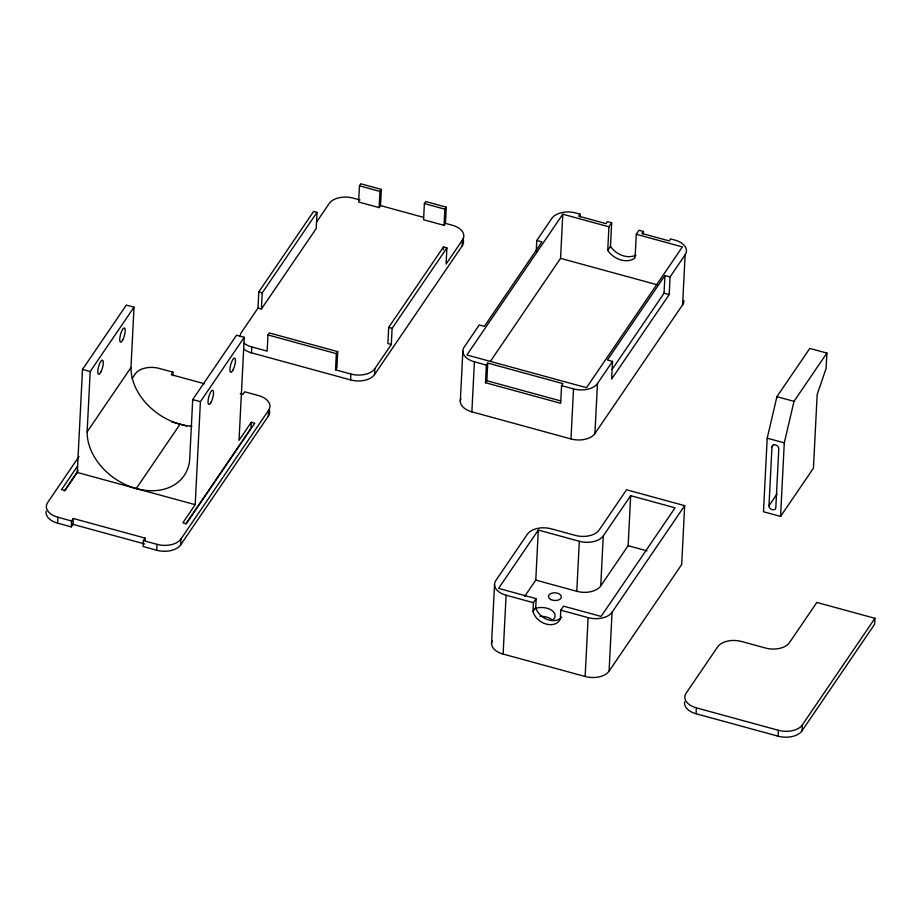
<?xml version="1.0" encoding="UTF-8"?>
<svg xmlns="http://www.w3.org/2000/svg" width="921" height="921" viewBox="0 0 921 921"><rect width="100%" height="100%" fill="white"/><g stroke="black" fill="none" stroke-linecap="round" stroke-linejoin="round"><path stroke-width="1.38" d="M144.942 540.454L145.069 538.106L73.289 518.477L72.989 524.36L71.285 526.881L57.609 523.14L57.908 517.257A18.42 11.064 2.9 0 1 47.673 502.521L79.033 456.471M71.285 526.881L71.573 520.987L73.289 518.477M77.652 465.957L61.534 489.615L64.954 490.548L77.272 472.45L82.499 369.436L126.338 305.081L134.029 307.188L130.966 367.525L87.127 431.88A55.306 41.537 34.3 0 0 136.239 488.567A55.306 41.537 34.3 0 0 189.657 459.913L192.719 399.576L236.559 335.221L244.249 337.328L239.023 440.33L251.352 422.232L254.772 423.165L186.284 523.727L182.865 522.794L195.194 504.685L200.41 401.683L244.249 337.328M87.127 431.88L90.189 371.543L134.029 307.188M145.069 538.106L143.354 540.615L143.054 546.498L156.72 550.24A18.42 11.064 2.9 0 0 180.666 544.852L268.333 416.142A18.42 11.064 2.9 0 0 269.473 410.49M156.72 550.24L157.019 544.357A18.42 11.064 2.9 0 0 180.965 538.969L268.633 410.259A18.42 11.064 2.9 0 0 258.398 395.535L244.721 391.793L243.017 394.303L240.254 393.555M172.78 375.699L172.952 372.165L159.287 368.435A18.42 11.064 2.9 0 0 135.341 373.811L132.129 378.543M180.666 544.852L180.965 538.969M462.86 238.746A18.42 11.064 2.9 0 1 462.215 245.838L374.548 374.548A18.42 11.064 2.9 0 1 350.602 379.924L251.491 352.824L251.79 346.941A18.42 11.064 2.9 0 1 244.157 343.257M251.352 422.232L251.053 428.115L185.789 523.945M257.984 308.075L258.813 291.888L313.612 211.45L317.02 212.383L316.202 228.569L261.403 309.019L257.984 308.075L241.555 332.216A18.42 11.064 2.9 0 0 240.231 336.418M261.403 309.019L262.232 292.832L317.02 212.383M391.287 344.523L387.868 343.591L388.685 327.404L443.485 246.955L446.904 247.899L392.104 328.337L391.287 344.523L374.847 368.653A18.42 11.064 2.9 0 1 350.901 374.041L335.52 369.839L336.89 367.824L337.719 351.638L269.358 332.953L267.988 334.956L267.171 351.143L251.79 346.941M268.333 416.142L268.633 410.259M335.52 369.839L336.349 353.652L337.719 351.638M359.455 185.812L358.626 201.998L379.141 207.605L380.511 205.59L381.329 189.404L360.825 183.797L359.455 185.812L379.959 191.418L381.329 189.404M350.602 379.924L350.901 374.041M379.141 207.605L379.959 191.418M374.548 374.548L374.847 368.653M424.385 203.564L423.568 219.751L444.072 225.357L445.442 223.354L446.259 207.167L425.755 201.561L424.385 203.564L444.889 209.171L446.259 207.167M444.072 225.357L444.889 209.171M443.346 249.66L443.485 246.955M446.904 247.899L446.075 264.085L462.515 239.944A18.42 11.064 2.9 0 0 452.28 225.219L445.442 223.354M462.215 245.838L462.515 239.944M460.316 401.314L462.849 351.281M683.923 300.649A18.42 11.064 2.9 0 1 682.599 304.851L594.92 433.561A18.42 11.064 2.9 0 1 570.985 438.937L471.874 411.837L474.407 361.803A18.42 11.064 2.9 0 1 464.172 347.079L479.231 324.963L484.365 326.356L541.905 241.889L536.77 240.496L536.218 251.352M485.471 382.733L486.369 365.084L487.739 363.07L562.927 383.631L561.557 385.634L560.67 403.294L485.471 382.733L486.841 380.73L487.739 363.07M491.561 643.549L494.542 584.685M503.119 654.071L506.101 595.208A18.42 11.064 2.9 0 1 495.855 580.483L527.365 534.226A18.42 11.064 2.9 0 1 551.311 528.838L575.234 535.389A18.42 11.064 2.9 0 0 599.168 530.001L626.568 489.776L684.671 505.664L681.69 564.527L609.08 671.121A18.42 11.064 2.9 0 1 585.146 676.498L503.119 654.071A18.42 11.064 2.9 0 1 492.125 640.694M532.994 611.509L533.443 602.679L536.183 598.662L498.583 588.381L538.313 530.059L579.321 541.272A18.42 11.064 2.9 0 0 603.267 535.895L630.666 495.671L675.093 507.816L601.114 616.414L563.525 606.133L560.785 610.163L560.336 618.993A15.358 11.536 34.3 0 1 546.222 624.081A15.358 11.536 34.3 0 1 532.994 611.509L535.734 607.492L536.183 598.662M524.659 596.428L535.78 580.092L538.313 530.059M490.444 361.274L560.555 258.352L562.789 214.202L608.931 226.819L611.671 222.801L607.4 221.627L606.03 223.642L578.687 216.17L580.057 214.156L575.786 212.981A18.42 11.064 2.9 0 0 551.84 218.369L536.77 240.496M579.919 216.872L580.057 214.156M570.985 438.937L573.518 388.904A18.42 11.064 2.9 0 0 597.464 383.527L612.534 361.4L607.4 360.007L664.939 275.54L670.062 276.933L685.132 254.818A18.42 11.064 2.9 0 0 674.897 240.082L670.626 238.919L669.256 240.934L641.914 233.45L643.284 231.447L639.013 230.273L636.273 234.291L635.076 257.845A18.42 13.838 34.3 0 1 607.733 250.362L608.931 226.819M535.78 580.092L576.788 591.305L579.321 541.272M594.92 433.561L597.464 383.527M585.146 676.498L588.128 617.634A18.42 11.064 2.9 0 0 612.062 612.258L684.671 505.664M607.733 250.362L610.473 246.344L611.671 222.801M576.788 591.305A18.42 11.064 2.9 0 0 600.734 585.929L603.267 535.895M612.534 361.4L611.636 379.061L669.176 294.593L670.062 276.933M609.08 671.121L612.062 612.258M643.146 234.164L643.284 231.447M600.734 585.929L628.134 545.704L630.666 495.671M612.097 369.448L664.041 293.189L664.939 275.54M682.599 304.851L685.132 254.818M696.08 713.752L696.38 707.858A18.42 11.064 2.9 0 1 686.145 693.133L717.643 646.876A18.42 11.064 2.9 0 1 741.589 641.5L765.512 648.039A18.42 11.064 2.9 0 0 789.447 642.651L816.846 602.438L874.95 618.313L874.651 624.208L802.041 730.79A18.42 11.064 2.9 0 1 778.107 736.178L696.08 713.752A18.42 11.064 2.9 0 1 684.648 701.779M767.205 438.177L763.474 511.754L780.571 516.428L813.45 468.156L817.169 394.579L826.102 368.388L826.885 353.077L809.789 348.414L776.921 396.675L767.205 438.177L784.289 442.851L780.571 516.428M771.959 446.938A3.684 2.763 34.3 0 1 775.528 444.924A3.684 2.763 34.3 0 1 778.798 448.803L775.816 507.667A3.684 2.763 34.3 0 1 772.247 509.67A3.684 2.763 34.3 0 1 768.977 505.802L771.959 446.938L773.559 444.578M778.107 736.178L778.406 730.295A18.42 11.064 2.9 0 0 802.341 724.908L874.95 618.313M802.041 730.79L802.341 724.908M784.289 442.851L794.006 401.349L826.885 353.077M64.458 490.766L78.158 470.654M172.952 372.165L171.237 374.686L204.37 383.735M316.697 221.892L329.223 203.506A18.42 11.064 2.9 0 1 353.169 198.119L359.996 199.984M136.239 488.567L180.067 424.213M562.789 214.202L466.889 354.988L586.516 387.695L682.403 246.909L636.273 234.291M768.977 505.802L777.002 494.024M380.511 205.59L423.591 217.379M560.555 258.352L656.8 284.67M664.041 293.189L669.176 294.593M776.921 396.675L794.006 401.349M258.813 291.888L262.232 292.832M388.685 327.404L392.104 328.337M474.407 361.803L486.369 365.084M561.557 385.634L573.518 388.904M486.841 380.73L560.67 400.911M267.988 334.956L336.349 353.652M82.499 369.436L90.189 371.543M192.719 399.576L200.41 401.683M628.134 545.704L646.979 550.862M171.847 421.968L186.928 426.089M77.272 472.45L195.194 504.685M506.101 595.208L533.443 602.679M560.785 610.163L588.128 617.634M57.908 517.257L71.573 520.987M143.354 540.615L157.019 544.357M72.989 524.36L144.77 543.989M696.38 707.858L778.406 730.295M561.787 617.082A15.358 11.536 34.3 0 1 547.431 619.568A15.358 11.536 34.3 0 1 535.734 607.492M535.182 608.539A12.894 7.748 2.9 0 1 551.633 610.266A12.894 7.748 2.9 0 1 552.542 620.236M539.959 616.356A12.894 7.748 2.9 0 1 551.921 619.626M471.874 411.837A18.42 11.064 2.9 0 1 460.88 398.471M635.985 255.048A18.42 13.838 34.3 0 1 610.473 246.344M251.491 352.824A18.42 11.064 2.9 0 1 243.869 349.14M191.867 426.25A55.306 41.537 34.3 0 1 130.966 367.525M57.609 523.14A18.42 11.064 2.9 0 1 46.177 511.178M551.046 599.629A6.447 3.868 2.9 0 0 561.303 597.326A6.447 3.868 2.9 0 0 552.37 593.009A6.447 3.868 2.9 0 0 551.046 599.629M233.117 369.828A7.368 2.026 -74.7 0 0 234.843 358.177A7.368 2.026 -74.7 0 0 230.123 367.548A7.368 2.026 -74.7 0 0 233.117 369.828M211.197 402.005A7.368 2.026 -74.7 0 0 212.924 390.354A7.368 2.026 -74.7 0 0 208.204 399.726A7.368 2.026 -74.7 0 0 211.197 402.005M122.884 339.688A7.368 2.026 -74.7 0 0 124.611 328.037A7.368 2.026 -74.7 0 0 119.903 337.408A7.368 2.026 -74.7 0 0 122.884 339.688M100.965 371.865A7.368 2.026 -74.7 0 0 102.692 360.215A7.368 2.026 -74.7 0 0 97.983 369.586A7.368 2.026 -74.7 0 0 100.965 371.865"/></g></svg>
